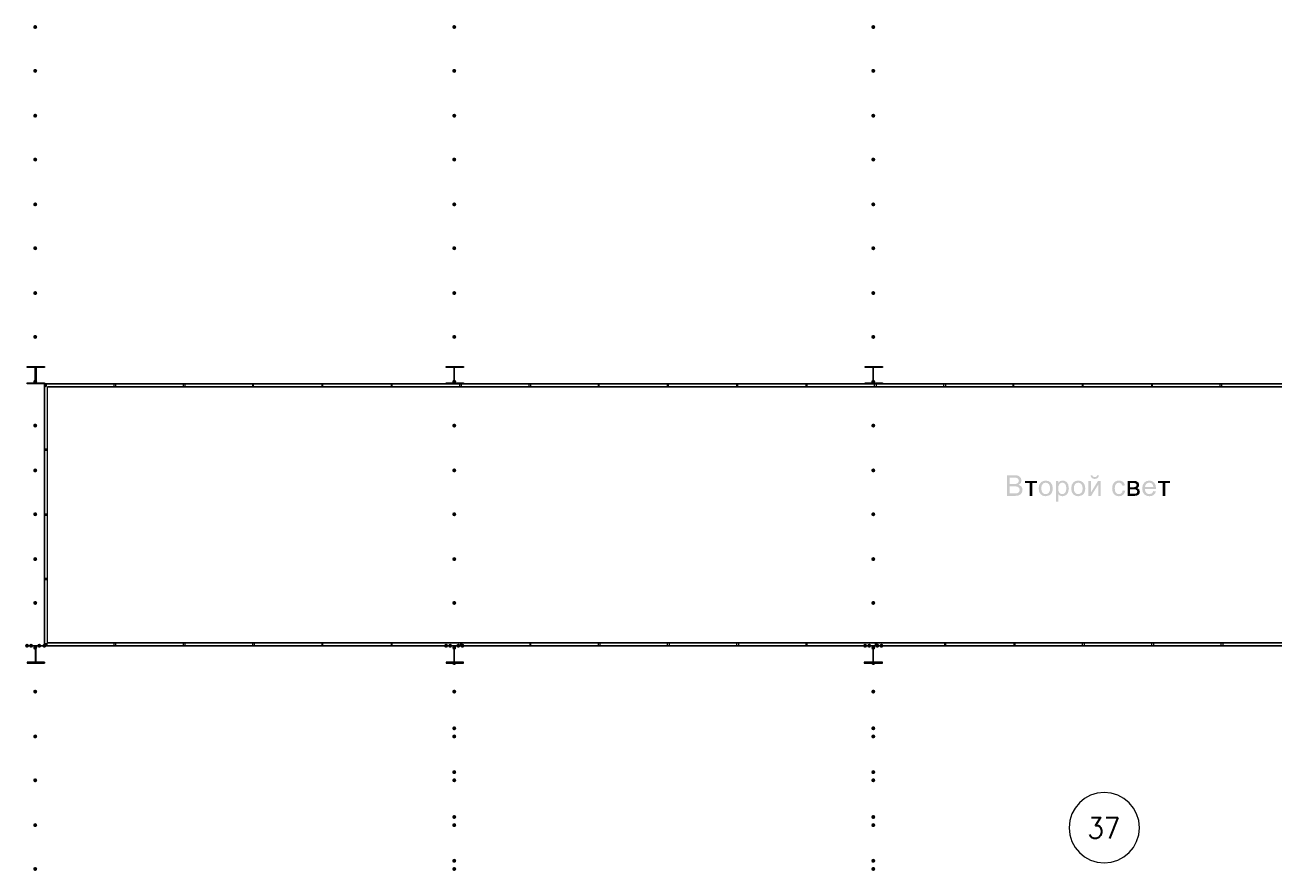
# Model space of a CAD drawing. Header units: millimetres. Extents: x 0 to 420, y 0 to 297.
# Drawn here: x 277.6 to 329.5, y 149.1 to 184.2 of the extents above; entities that cross this region are included whole.
import ezdxf

# ---------------------------------------------------------------- set-up
doc = ezdxf.new("R2010")
doc.units = ezdxf.units.MM
doc.styles.get("Standard").update_dxf_attribs({"font": 'STANDARD'})

msp = doc.modelspace()

# ---------------------------------------------------------------- hatches: boundary and pattern name
for points in [[(278.087667, 184.15), (278.062796, 184.090204), (278.003, 184.065333), (277.943204, 184.090204), (277.918333, 184.15), (277.943204, 184.209796), (278.003, 184.234667), (278.062796, 184.209796)], [(295.486667, 184.15), (295.461796, 184.090204), (295.402, 184.065333), (295.342204, 184.090204), (295.317333, 184.15), (295.342204, 184.209796), (295.402, 184.234667), (295.461796, 184.209796)], [(312.885667, 184.15), (312.860796, 184.090204), (312.801, 184.065333), (312.741204, 184.090204), (312.716333, 184.15), (312.741204, 184.209796), (312.801, 184.234667), (312.860796, 184.209796)], [(278.087667, 182.329667), (278.062796, 182.269871), (278.003, 182.245), (277.943204, 182.269871), (277.918333, 182.329667), (277.943204, 182.389462), (278.003, 182.414333), (278.062796, 182.389463)], [(295.486667, 182.329667), (295.461796, 182.269871), (295.402, 182.245), (295.342204, 182.269871), (295.317333, 182.329667), (295.342204, 182.389462), (295.402, 182.414333), (295.461796, 182.389463)], [(312.885667, 182.329667), (312.860796, 182.269871), (312.801, 182.245), (312.741204, 182.269871), (312.716333, 182.329667), (312.741204, 182.389462), (312.801, 182.414333), (312.860796, 182.389463)], [(278.087667, 180.467), (278.062796, 180.407204), (278.003, 180.382333), (277.943204, 180.407204), (277.918333, 180.467), (277.943204, 180.526796), (278.003, 180.551667), (278.062796, 180.526796)], [(295.486667, 180.467), (295.461796, 180.407204), (295.402, 180.382333), (295.342204, 180.407204), (295.317333, 180.467), (295.342204, 180.526796), (295.402, 180.551667), (295.461796, 180.526796)], [(312.885667, 180.467), (312.860796, 180.407204), (312.801, 180.382333), (312.741204, 180.407204), (312.716333, 180.467), (312.741204, 180.526796), (312.801, 180.551667), (312.860796, 180.526796)], [(278.087667, 178.646667), (278.062796, 178.586871), (278.003, 178.562), (277.943204, 178.586871), (277.918333, 178.646667), (277.943204, 178.706462), (278.003, 178.731333), (278.062796, 178.706463)], [(295.486667, 178.646667), (295.461796, 178.586871), (295.402, 178.562), (295.342204, 178.586871), (295.317333, 178.646667), (295.342204, 178.706462), (295.402, 178.731333), (295.461796, 178.706463)], [(312.885667, 178.646667), (312.860796, 178.586871), (312.801, 178.562), (312.741204, 178.586871), (312.716333, 178.646667), (312.741204, 178.706462), (312.801, 178.731333), (312.860796, 178.706463)], [(278.087667, 176.784), (278.062796, 176.724204), (278.003, 176.699333), (277.943204, 176.724204), (277.918333, 176.784), (277.943204, 176.843796), (278.003, 176.868667), (278.062796, 176.843796)], [(295.486667, 176.784), (295.461796, 176.724204), (295.402, 176.699333), (295.342204, 176.724204), (295.317333, 176.784), (295.342204, 176.843796), (295.402, 176.868667), (295.461796, 176.843796)], [(312.885667, 176.784), (312.860796, 176.724204), (312.801, 176.699333), (312.741204, 176.724204), (312.716333, 176.784), (312.741204, 176.843796), (312.801, 176.868667), (312.860796, 176.843796)], [(278.087667, 174.963667), (278.062796, 174.903871), (278.003, 174.879), (277.943204, 174.903871), (277.918333, 174.963667), (277.943204, 175.023462), (278.003, 175.048333), (278.062796, 175.023463)], [(295.486667, 174.963667), (295.461796, 174.903871), (295.402, 174.879), (295.342204, 174.903871), (295.317333, 174.963667), (295.342204, 175.023462), (295.402, 175.048333), (295.461796, 175.023463)], [(312.885667, 174.963667), (312.860796, 174.903871), (312.801, 174.879), (312.741204, 174.903871), (312.716333, 174.963667), (312.741204, 175.023462), (312.801, 175.048333), (312.860796, 175.023463)], [(278.087667, 173.101), (278.062796, 173.041204), (278.003, 173.016333), (277.943204, 173.041204), (277.918333, 173.101), (277.943204, 173.160796), (278.003, 173.185667), (278.062796, 173.160796)], [(295.486667, 173.101), (295.461796, 173.041204), (295.402, 173.016333), (295.342204, 173.041204), (295.317333, 173.101), (295.342204, 173.160796), (295.402, 173.185667), (295.461796, 173.160796)], [(312.885667, 173.101), (312.860796, 173.041204), (312.801, 173.016333), (312.741204, 173.041204), (312.716333, 173.101), (312.741204, 173.160796), (312.801, 173.185667), (312.860796, 173.160796)], [(278.087667, 171.280667), (278.062796, 171.220871), (278.003, 171.196), (277.943204, 171.220871), (277.918333, 171.280667), (277.943204, 171.340462), (278.003, 171.365333), (278.062796, 171.340463)], [(295.486667, 171.280667), (295.461796, 171.220871), (295.402, 171.196), (295.342204, 171.220871), (295.317333, 171.280667), (295.342204, 171.340462), (295.402, 171.365333), (295.461796, 171.340463)], [(312.885667, 171.280667), (312.860796, 171.220871), (312.801, 171.196), (312.741204, 171.220871), (312.716333, 171.280667), (312.741204, 171.340462), (312.801, 171.365333), (312.860796, 171.340463)], [(278.087667, 169.418), (278.062796, 169.358204), (278.003, 169.333333), (277.943204, 169.358204), (277.918333, 169.418), (277.943204, 169.477796), (278.003, 169.502667), (278.062796, 169.477796)], [(295.486667, 169.418), (295.461796, 169.358204), (295.402, 169.333333), (295.342204, 169.358204), (295.317333, 169.418), (295.342204, 169.477796), (295.402, 169.502667), (295.461796, 169.477796)], [(312.885667, 169.418), (312.860796, 169.358204), (312.801, 169.333333), (312.741204, 169.358204), (312.716333, 169.418), (312.741204, 169.477796), (312.801, 169.502667), (312.860796, 169.477796)], [(278.087667, 167.597667), (278.062796, 167.537871), (278.003, 167.513), (277.943204, 167.537871), (277.918333, 167.597667), (277.943204, 167.657462), (278.003, 167.682333), (278.062796, 167.657463)], [(295.486667, 167.597667), (295.461796, 167.537871), (295.402, 167.513), (295.342204, 167.537871), (295.317333, 167.597667), (295.342204, 167.657462), (295.402, 167.682333), (295.461796, 167.657463)], [(312.885667, 167.597667), (312.860796, 167.537871), (312.801, 167.513), (312.741204, 167.537871), (312.716333, 167.597667), (312.741204, 167.657462), (312.801, 167.682333), (312.860796, 167.657463)], [(278.087667, 165.735), (278.062796, 165.675204), (278.003, 165.650333), (277.943204, 165.675204), (277.918333, 165.735), (277.943204, 165.794796), (278.003, 165.819667), (278.062796, 165.794796)], [(295.486667, 165.735), (295.461796, 165.675204), (295.402, 165.650333), (295.342204, 165.675204), (295.317333, 165.735), (295.342204, 165.794796), (295.402, 165.819667), (295.461796, 165.794796)], [(312.885667, 165.735), (312.860796, 165.675204), (312.801, 165.650333), (312.741204, 165.675204), (312.716333, 165.735), (312.741204, 165.794796), (312.801, 165.819667), (312.860796, 165.794796)], [(319.094319, 165.298437), (319.599783, 165.298437), (319.599783, 165.211345), (319.399692, 165.211345), (319.399692, 164.676666), (319.294961, 164.676666), (319.294961, 165.211345), (319.094319, 165.211345)], [(323.156784, 164.904318), (323.260413, 164.891089), (323.229889, 164.795246), (323.173321, 164.722968), (323.095186, 164.677355), (323.001341, 164.662334), (322.886413, 164.683074), (322.796289, 164.745568), (322.737998, 164.847267), (322.718568, 164.985347), (322.726836, 165.079742), (322.751641, 165.161735), (322.79374, 165.227537), (322.853616, 165.274735), (322.924654, 165.30326), (323.001893, 165.312768), (323.093946, 165.299953), (323.167808, 165.261505), (323.220725, 165.199494), (323.250491, 165.115985), (323.147965, 165.099999), (323.095599, 165.194257), (323.006302, 165.226228), (322.933886, 165.211827), (322.876767, 165.168901), (322.83956, 165.094832), (322.827157, 164.988103), (322.839146, 164.879789), (322.875113, 164.806202), (322.930235, 164.763551), (323.000239, 164.749426), (323.057221, 164.758935), (323.103867, 164.78746), (323.137767, 164.835554)], [(324.621647, 165.298437), (325.127111, 165.298437), (325.127111, 165.211345), (324.92702, 165.211345), (324.92702, 164.676666), (324.822289, 164.676666), (324.822289, 165.211345), (324.621647, 165.211345)], [(278.087667, 163.914667), (278.062796, 163.854871), (278.003, 163.83), (277.943204, 163.854871), (277.918333, 163.914667), (277.943204, 163.974462), (278.003, 163.999333), (278.062796, 163.974463)], [(295.486667, 163.914667), (295.461796, 163.854871), (295.402, 163.83), (295.342204, 163.854871), (295.317333, 163.914667), (295.342204, 163.974462), (295.402, 163.999333), (295.461796, 163.974463)], [(312.885667, 163.914667), (312.860796, 163.854871), (312.801, 163.83), (312.741204, 163.854871), (312.716333, 163.914667), (312.741204, 163.974462), (312.801, 163.999333), (312.860796, 163.974463)], [(278.087667, 162.052), (278.062796, 161.992204), (278.003, 161.967333), (277.943204, 161.992204), (277.918333, 162.052), (277.943204, 162.111796), (278.003, 162.136667), (278.062796, 162.111796)], [(295.486667, 162.052), (295.461796, 161.992204), (295.402, 161.967333), (295.342204, 161.992204), (295.317333, 162.052), (295.342204, 162.111796), (295.402, 162.136667), (295.461796, 162.111796)], [(312.885667, 162.052), (312.860796, 161.992204), (312.801, 161.967333), (312.741204, 161.992204), (312.716333, 162.052), (312.741204, 162.111796), (312.801, 162.136667), (312.860796, 162.111796)], [(278.087667, 160.231667), (278.062796, 160.171871), (278.003, 160.147), (277.943204, 160.171871), (277.918333, 160.231667), (277.943204, 160.291462), (278.003, 160.316333), (278.062796, 160.291463)], [(295.486667, 160.231667), (295.461796, 160.171871), (295.402, 160.147), (295.342204, 160.171871), (295.317333, 160.231667), (295.342204, 160.291462), (295.402, 160.316333), (295.461796, 160.291463)], [(312.885667, 160.231667), (312.860796, 160.171871), (312.801, 160.147), (312.741204, 160.171871), (312.716333, 160.231667), (312.741204, 160.291462), (312.801, 160.316333), (312.860796, 160.291463)], [(277.749, 158.453667), (277.724129, 158.393871), (277.664333, 158.369), (277.604537, 158.393871), (277.579667, 158.453667), (277.604537, 158.513462), (277.664333, 158.538333), (277.724129, 158.513463)], [(277.918333, 158.453667), (277.893462, 158.393871), (277.833667, 158.369), (277.773871, 158.393871), (277.749, 158.453667), (277.773871, 158.513462), (277.833667, 158.538333), (277.893462, 158.513463)], [(278.087667, 158.369), (278.062796, 158.309204), (278.003, 158.284333), (277.943204, 158.309204), (277.918333, 158.369), (277.943204, 158.428796), (278.003, 158.453667), (278.062796, 158.428796)], [(278.257, 158.453667), (278.232129, 158.393871), (278.172333, 158.369), (278.112538, 158.393871), (278.087667, 158.453667), (278.112537, 158.513462), (278.172333, 158.538333), (278.232129, 158.513463)], [(278.468667, 158.453667), (278.443796, 158.393871), (278.384, 158.369), (278.324204, 158.393871), (278.299333, 158.453667), (278.324204, 158.513462), (278.384, 158.538333), (278.443796, 158.513463)], [(295.148, 158.453667), (295.123129, 158.393871), (295.063333, 158.369), (295.003537, 158.393871), (294.978667, 158.453667), (295.003537, 158.513462), (295.063333, 158.538333), (295.123129, 158.513463)], [(295.317333, 158.453667), (295.292462, 158.393871), (295.232667, 158.369), (295.172871, 158.393871), (295.148, 158.453667), (295.172871, 158.513462), (295.232667, 158.538333), (295.292462, 158.513463)], [(295.486667, 158.369), (295.461796, 158.309204), (295.402, 158.284333), (295.342204, 158.309204), (295.317333, 158.369), (295.342204, 158.428796), (295.402, 158.453667), (295.461796, 158.428796)], [(295.656, 158.453667), (295.631129, 158.393871), (295.571333, 158.369), (295.511538, 158.393871), (295.486667, 158.453667), (295.511537, 158.513462), (295.571333, 158.538333), (295.631129, 158.513463)], [(295.825333, 158.453667), (295.800462, 158.393871), (295.740667, 158.369), (295.680871, 158.393871), (295.656, 158.453667), (295.680871, 158.513462), (295.740667, 158.538333), (295.800462, 158.513463)], [(312.547, 158.453667), (312.522129, 158.393871), (312.462333, 158.369), (312.402537, 158.393871), (312.377667, 158.453667), (312.402537, 158.513462), (312.462333, 158.538333), (312.522129, 158.513463)], [(312.716333, 158.453667), (312.691462, 158.393871), (312.631667, 158.369), (312.571871, 158.393871), (312.547, 158.453667), (312.571871, 158.513462), (312.631667, 158.538333), (312.691462, 158.513463)], [(312.885667, 158.369), (312.860796, 158.309204), (312.801, 158.284333), (312.741204, 158.309204), (312.716333, 158.369), (312.741204, 158.428796), (312.801, 158.453667), (312.860796, 158.428796)], [(313.055, 158.453667), (313.030129, 158.393871), (312.970333, 158.369), (312.910538, 158.393871), (312.885667, 158.453667), (312.910537, 158.513462), (312.970333, 158.538333), (313.030129, 158.513463)], [(313.224333, 158.453667), (313.199462, 158.393871), (313.139667, 158.369), (313.079871, 158.393871), (313.055, 158.453667), (313.079871, 158.513462), (313.139667, 158.538333), (313.199462, 158.513463)], [(295.486667, 157.734), (295.461796, 157.674204), (295.402, 157.649333), (295.342204, 157.674204), (295.317333, 157.734), (295.342204, 157.793796), (295.402, 157.818667), (295.461796, 157.793796)], [(312.885667, 157.734), (312.860796, 157.674204), (312.801, 157.649333), (312.741204, 157.674204), (312.716333, 157.734), (312.741204, 157.793796), (312.801, 157.818667), (312.860796, 157.793796)], [(278.087667, 156.548667), (278.062796, 156.488871), (278.003, 156.464), (277.943204, 156.488871), (277.918333, 156.548667), (277.943204, 156.608462), (278.003, 156.633333), (278.062796, 156.608463)], [(295.486667, 156.548667), (295.461796, 156.488871), (295.402, 156.464), (295.342204, 156.488871), (295.317333, 156.548667), (295.342204, 156.608462), (295.402, 156.633333), (295.461796, 156.608463)], [(312.885667, 156.548667), (312.860796, 156.488871), (312.801, 156.464), (312.741204, 156.488871), (312.716333, 156.548667), (312.741204, 156.608462), (312.801, 156.633333), (312.860796, 156.608463)], [(278.087667, 154.686), (278.062796, 154.626204), (278.003, 154.601333), (277.943204, 154.626204), (277.918333, 154.686), (277.943204, 154.745796), (278.003, 154.770667), (278.062796, 154.745796)], [(295.486667, 155.024667), (295.461796, 154.964871), (295.402, 154.94), (295.342204, 154.964871), (295.317333, 155.024667), (295.342204, 155.084462), (295.402, 155.109333), (295.461796, 155.084463)], [(295.486667, 154.686), (295.461796, 154.626204), (295.402, 154.601333), (295.342204, 154.626204), (295.317333, 154.686), (295.342204, 154.745796), (295.402, 154.770667), (295.461796, 154.745796)], [(312.885667, 155.024667), (312.860796, 154.964871), (312.801, 154.94), (312.741204, 154.964871), (312.716333, 155.024667), (312.741204, 155.084462), (312.801, 155.109333), (312.860796, 155.084463)], [(312.885667, 154.686), (312.860796, 154.626204), (312.801, 154.601333), (312.741204, 154.626204), (312.716333, 154.686), (312.741204, 154.745796), (312.801, 154.770667), (312.860796, 154.745796)], [(295.486667, 153.204333), (295.461796, 153.144537), (295.402, 153.119667), (295.342204, 153.144537), (295.317333, 153.204333), (295.342204, 153.264129), (295.402, 153.289), (295.461796, 153.264129)], [(312.885667, 153.204333), (312.860796, 153.144537), (312.801, 153.119667), (312.741204, 153.144537), (312.716333, 153.204333), (312.741204, 153.264129), (312.801, 153.289), (312.860796, 153.264129)], [(278.087667, 152.865667), (278.062796, 152.805871), (278.003, 152.781), (277.943204, 152.805871), (277.918333, 152.865667), (277.943204, 152.925462), (278.003, 152.950333), (278.062796, 152.925463)], [(295.486667, 152.865667), (295.461796, 152.805871), (295.402, 152.781), (295.342204, 152.805871), (295.317333, 152.865667), (295.342204, 152.925462), (295.402, 152.950333), (295.461796, 152.925463)], [(312.885667, 152.865667), (312.860796, 152.805871), (312.801, 152.781), (312.741204, 152.805871), (312.716333, 152.865667), (312.741204, 152.925462), (312.801, 152.950333), (312.860796, 152.925463)], [(278.087667, 151.003), (278.062796, 150.943204), (278.003, 150.918333), (277.943204, 150.943204), (277.918333, 151.003), (277.943204, 151.062796), (278.003, 151.087667), (278.062796, 151.062796)], [(295.486667, 151.341667), (295.461796, 151.281871), (295.402, 151.257), (295.342204, 151.281871), (295.317333, 151.341667), (295.342204, 151.401462), (295.402, 151.426333), (295.461796, 151.401463)], [(295.486667, 151.003), (295.461796, 150.943204), (295.402, 150.918333), (295.342204, 150.943204), (295.317333, 151.003), (295.342204, 151.062796), (295.402, 151.087667), (295.461796, 151.062796)], [(312.885667, 151.341667), (312.860796, 151.281871), (312.801, 151.257), (312.741204, 151.281871), (312.716333, 151.341667), (312.741204, 151.401462), (312.801, 151.426333), (312.860796, 151.401463)], [(312.885667, 151.003), (312.860796, 150.943204), (312.801, 150.918333), (312.741204, 150.943204), (312.716333, 151.003), (312.741204, 151.062796), (312.801, 151.087667), (312.860796, 151.062796)], [(295.486667, 149.521333), (295.461796, 149.461537), (295.402, 149.436667), (295.342204, 149.461537), (295.317333, 149.521333), (295.342204, 149.581129), (295.402, 149.606), (295.461796, 149.581129)], [(312.885667, 149.521333), (312.860796, 149.461537), (312.801, 149.436667), (312.741204, 149.461537), (312.716333, 149.521333), (312.741204, 149.581129), (312.801, 149.606), (312.860796, 149.581129)], [(278.087667, 149.182667), (278.062796, 149.122871), (278.003, 149.098), (277.943204, 149.122871), (277.918333, 149.182667), (277.943204, 149.242462), (278.003, 149.267333), (278.062796, 149.242463)], [(295.486667, 149.182667), (295.461796, 149.122871), (295.402, 149.098), (295.342204, 149.122871), (295.317333, 149.182667), (295.342204, 149.242462), (295.402, 149.267333), (295.461796, 149.242463)], [(312.885667, 149.182667), (312.860796, 149.122871), (312.801, 149.098), (312.741204, 149.122871), (312.716333, 149.182667), (312.741204, 149.242462), (312.801, 149.267333), (312.860796, 149.242463)]]:
    msp.add_hatch(color=7).paths.add_polyline_path(points, flags=0)
h = msp.add_hatch(color=7)
h.paths.add_polyline_path([(318.349644, 164.676666), (318.349644, 165.535459), (318.672105, 165.535459), (318.760437, 165.528845), (318.829752, 165.509001), (318.922908, 165.429075), (318.956532, 165.315525), (318.926766, 165.211896), (318.836367, 165.133623), (318.905338, 165.102342), (318.956532, 165.055351), (318.987813, 164.995544), (318.998424, 164.925815), (318.972517, 164.813367), (318.909678, 164.733441), (318.815421, 164.690998), (318.677066, 164.676666)], flags=0)
h.paths.add_polyline_path([(318.463745, 165.174413), (318.648954, 165.174413), (318.71379, 165.176894), (318.757543, 165.184335), (318.822586, 165.22733), (318.844635, 165.302295), (318.82424, 165.377261), (318.765811, 165.421909), (318.714135, 165.430866), (318.635173, 165.434036), (318.463745, 165.434036)], flags=0)
h.paths.add_polyline_path([(318.463745, 164.77809), (318.677066, 164.77809), (318.754787, 164.781948), (318.81983, 164.80565), (318.863376, 164.853055), (318.880464, 164.925815), (318.855659, 165.009049), (318.787309, 165.058658), (318.734047, 165.069338), (318.662183, 165.07299), (318.463745, 165.07299)], flags=0)
h = msp.add_hatch(color=7)
h.paths.add_polyline_path([(319.668335, 164.987551), (319.692382, 165.138033), (319.764798, 165.243867), (319.853268, 165.295474), (319.959928, 165.312768), (320.076441, 165.291684), (320.16939, 165.228433), (320.230437, 165.128318), (320.250969, 164.996371), (320.241943, 164.888815), (320.21514, 164.807304), (320.170837, 164.746188), (320.11041, 164.700368), (319.959928, 164.662334), (319.841761, 164.683143), (319.748812, 164.746119), (319.688316, 164.848232)], flags=0)
h.paths.add_polyline_path([(319.776924, 164.987551), (319.789809, 164.882889), (319.828739, 164.808406), (319.887512, 164.764034), (319.959928, 164.749426), (320.031861, 164.764309), (320.090566, 164.808958), (320.129771, 164.884474), (320.142931, 164.99141), (320.129771, 165.092627), (320.090566, 165.166145), (320.031448, 165.210794), (319.959928, 165.225676), (319.887512, 165.210794), (319.828739, 165.166145), (319.789809, 165.091731)], flags=0)
h = msp.add_hatch(color=7)
h.paths.add_polyline_path([(320.382899, 164.438541), (320.382899, 165.298437), (320.479361, 165.298437), (320.479361, 165.217959), (320.555429, 165.289066), (320.659609, 165.312768), (320.73416, 165.302433), (320.799617, 165.271427), (320.853085, 165.221818), (320.89167, 165.155672), (320.923089, 164.992512), (320.888914, 164.820533), (320.846677, 164.752734), (320.789144, 164.703124), (320.722172, 164.672601), (320.651892, 164.662334), (320.557634, 164.684383), (320.488732, 164.741158), (320.488732, 164.438541)], flags=0)
h.paths.add_polyline_path([(320.47881, 164.984244), (320.490868, 164.879582), (320.527317, 164.806753), (320.580647, 164.76362), (320.644726, 164.749426), (320.710045, 164.764034), (320.765442, 164.808406), (320.802925, 164.884199), (320.815602, 164.993064), (320.803269, 165.096485), (320.766544, 165.170555), (320.712663, 165.215203), (320.649687, 165.230086), (320.586021, 165.214377), (320.530624, 165.167248), (320.491695, 165.090009)], flags=0)
h = msp.add_hatch(color=7)
h.paths.add_polyline_path([(321.01919, 164.987551), (321.043236, 165.138033), (321.115652, 165.243867), (321.204122, 165.295474), (321.310782, 165.312768), (321.427296, 165.291684), (321.520244, 165.228433), (321.581291, 165.128318), (321.601824, 164.996371), (321.592798, 164.888815), (321.565995, 164.807304), (321.521691, 164.746188), (321.461264, 164.700368), (321.310782, 164.662334), (321.192616, 164.683143), (321.099667, 164.746119), (321.039171, 164.848232)], flags=0)
h.paths.add_polyline_path([(321.127779, 164.987551), (321.140664, 164.882889), (321.179593, 164.808406), (321.238367, 164.764034), (321.310782, 164.749426), (321.382716, 164.764309), (321.44142, 164.808958), (321.480626, 164.884474), (321.493786, 164.99141), (321.480626, 165.092627), (321.44142, 165.166145), (321.382303, 165.210794), (321.310782, 165.225676), (321.238367, 165.210794), (321.179593, 165.166145), (321.140664, 165.091731)], flags=0)
h = msp.add_hatch(color=7)
h.paths.add_polyline_path([(321.733753, 165.298437), (321.839586, 165.298437), (321.839586, 164.824392), (322.131731, 165.298437), (322.245281, 165.298437), (322.245281, 164.676666), (322.139999, 164.676666), (322.139999, 165.147955), (321.847855, 164.676666), (321.733753, 164.676666)], flags=0)
h.paths.add_polyline_path([(322.097004, 165.534357), (322.169213, 165.534357), (322.151092, 165.469382), (322.115194, 165.421358), (322.063104, 165.391868), (321.996132, 165.382222), (321.928677, 165.391868), (321.876518, 165.421358), (321.840689, 165.468969), (321.82305, 165.534357), (321.895259, 165.534357), (321.92723, 165.474275), (321.992824, 165.454982), (322.064482, 165.473723)], flags=0)
h = msp.add_hatch(color=7)
h.paths.add_polyline_path([(323.35904, 165.298437), (323.601574, 165.298437), (323.67964, 165.294716), (323.734968, 165.283554), (323.809934, 165.228984), (323.841353, 165.133623), (323.822612, 165.055902), (323.76749, 165.000781), (323.840251, 164.945659), (323.869465, 164.85085), (323.850379, 164.773404), (323.806075, 164.71911), (323.735382, 164.687139), (323.639057, 164.676666), (323.35904, 164.676666)], flags=0)
h.paths.add_polyline_path([(323.464322, 165.03661), (323.57677, 165.03661), (323.633338, 165.038332), (323.668823, 165.043775), (323.714022, 165.072439), (323.734417, 165.123702), (323.72546, 165.165112), (323.699139, 165.192052), (323.652011, 165.206453), (323.580077, 165.211345), (323.464322, 165.211345)], flags=0)
h.paths.add_polyline_path([(323.464322, 164.763207), (323.603228, 164.763207), (323.678469, 164.768306), (323.725598, 164.784153), (323.751091, 164.812334), (323.760876, 164.855811), (323.741583, 164.910933), (323.691422, 164.943454), (323.591652, 164.950069), (323.464322, 164.950069)], flags=0)
h = msp.add_hatch(color=7)
h.paths.add_polyline_path([(324.429084, 164.876757), (324.538225, 164.863528), (324.501018, 164.778641), (324.442313, 164.715251), (324.363007, 164.675564), (324.264271, 164.662334), (324.14197, 164.683143), (324.048194, 164.746119), (323.988181, 164.847405), (323.968268, 164.98259), (323.98825, 165.121497), (324.048745, 165.225676), (324.141763, 165.290927), (324.258758, 165.312768), (324.37162, 165.291409), (324.462157, 165.227881), (324.521688, 165.125424), (324.541532, 164.988654), (324.540981, 164.960542), (324.076857, 164.960542), (324.094221, 164.870005), (324.134735, 164.803446), (324.193371, 164.762793), (324.264822, 164.749426), (324.364041, 164.779743), (324.40049, 164.818948)], flags=0)
h.paths.add_polyline_path([(324.082921, 165.047634), (324.430186, 165.047634), (324.416544, 165.115847), (324.390499, 165.165043), (324.332208, 165.210931), (324.259861, 165.226228), (324.192888, 165.213894), (324.137491, 165.177169), (324.099044, 165.120463)], flags=0)

# ---------------------------------------------------------------- linework, layer by layer
at = {"color": 7, "lineweight": 0}
for points in [[(277.664333, 170.010667), (277.664333, 170.053)], [(277.833667, 170.010667), (277.833667, 170.053)], [(278.003, 169.333333), (278.003, 170.053)], [(278.172333, 170.010667), (278.172333, 170.053)], [(278.384, 170.010667), (278.384, 170.053)], [(295.063333, 170.010667), (295.063333, 170.053)], [(295.232667, 170.010667), (295.232667, 170.053)], [(295.402, 169.333333), (295.402, 170.053)], [(295.571333, 170.010667), (295.571333, 170.053)], [(295.740667, 170.010667), (295.740667, 170.053)], [(312.462333, 170.010667), (312.462333, 170.053)], [(312.631667, 170.010667), (312.631667, 170.053)], [(312.801, 169.333333), (312.801, 170.053)], [(312.970333, 170.010667), (312.970333, 170.053)], [(313.139667, 170.010667), (313.139667, 170.053)], [(277.664333, 169.333333), (277.664333, 169.375667)], [(277.833667, 169.333333), (277.833667, 169.375667)], [(278.172333, 169.333333), (278.172333, 169.375667)], [(278.384, 169.333333), (278.384, 169.375667)], [(364.49, 169.206333), (278.511, 169.206333), (364.49, 169.206333), (364.49, 158.453667), (364.617, 158.453667), (364.617, 169.333333), (278.384, 169.333333), (364.617, 169.333333)], [(278.384, 169.333333), (278.384, 158.453667)], [(278.384, 169.333333), (278.384, 158.453667)], [(364.49, 169.206333), (278.511, 169.206333), (364.49, 169.206333), (364.49, 158.453667), (364.617, 158.453667), (364.617, 169.333333), (278.384, 169.333333), (364.617, 169.333333)], [(278.384, 169.333333), (278.384, 158.453667)], [(278.384, 169.333333), (278.384, 158.453667)], [(278.511, 158.580667), (278.511, 169.206333)], [(278.511, 158.580667), (278.511, 169.206333)], [(278.511, 158.580667), (278.511, 169.206333)], [(278.511, 158.580667), (278.511, 169.206333)], [(295.063333, 169.333333), (295.063333, 169.375667)], [(295.232667, 169.333333), (295.232667, 169.375667)], [(295.571333, 169.333333), (295.571333, 169.375667)], [(295.740667, 169.333333), (295.740667, 169.375667)], [(312.462333, 169.333333), (312.462333, 169.375667)], [(312.631667, 169.333333), (312.631667, 169.375667)], [(312.970333, 169.333333), (312.970333, 169.375667)], [(313.139667, 169.333333), (313.139667, 169.375667)], [(278.003, 158.453667), (278.003, 157.734)], [(295.402, 158.453667), (295.402, 157.734)], [(312.801, 158.453667), (312.801, 157.734)], [(277.664333, 157.776333), (277.664333, 157.734)], [(277.833667, 157.776333), (277.833667, 157.734)], [(278.172333, 157.776333), (278.172333, 157.734)], [(278.384, 157.776333), (278.384, 157.734)], [(295.063333, 157.776333), (295.063333, 157.734)], [(295.232667, 157.776333), (295.232667, 157.734)], [(295.571333, 157.776333), (295.571333, 157.734)], [(295.740667, 157.776333), (295.740667, 157.734)], [(312.462333, 157.776333), (312.462333, 157.734)], [(312.631667, 157.776333), (312.631667, 157.734)], [(312.970333, 157.776333), (312.970333, 157.734)], [(313.139667, 157.776333), (313.139667, 157.734)], [(323.85, 150.897167), (323.820328, 151.19151), (323.735228, 151.465662), (323.600572, 151.713749), (323.422232, 151.929899), (323.206083, 152.108238), (322.957996, 152.242894), (322.683844, 152.327995), (322.3895, 152.357667), (322.095156, 152.327995), (321.821004, 152.242894), (321.572917, 152.108238), (321.356768, 151.929899), (321.178428, 151.713749), (321.043772, 151.465662), (320.958672, 151.19151), (320.929, 150.897167)], [(320.929, 150.897167), (320.958672, 150.602823), (321.043772, 150.328671), (321.178428, 150.080584), (321.356768, 149.864434), (321.572917, 149.686095), (321.821004, 149.551439), (322.095156, 149.466339), (322.3895, 149.436667), (322.683844, 149.466339), (322.957996, 149.551439), (323.206083, 149.686095), (323.422232, 149.864434), (323.600572, 150.080584), (323.735228, 150.328671), (323.820328, 150.602823), (323.85, 150.897167)]]:
    msp.add_lwpolyline(points, dxfattribs=at)
for points in [[(278.384, 169.333333), (277.664333, 169.333333), (277.664333, 169.375667), (278.003, 169.375667), (278.003, 170.010667), (277.664333, 170.010667), (277.664333, 170.053), (278.384, 170.053), (278.384, 170.010667), (278.045333, 170.010667), (278.045333, 169.375667), (278.384, 169.375667)], [(295.783, 169.333333), (295.063333, 169.333333), (295.063333, 169.375667), (295.402, 169.375667), (295.402, 170.010667), (295.063333, 170.010667), (295.063333, 170.053), (295.783, 170.053), (295.783, 170.010667), (295.402, 170.010667), (295.402, 169.375667), (295.783, 169.375667)], [(313.182, 169.333333), (312.462333, 169.333333), (312.462333, 169.375667), (312.801, 169.375667), (312.801, 170.010667), (312.462333, 170.010667), (312.462333, 170.053), (313.182, 170.053), (313.182, 170.010667), (312.801, 170.010667), (312.801, 169.375667), (313.182, 169.375667)], [(278.511, 158.580667), (364.617, 158.580667), (364.617, 158.453667), (278.384, 158.453667), (364.617, 158.453667), (364.617, 158.580667), (278.511, 158.580667), (278.511, 169.206333), (364.49, 169.206333), (364.49, 158.453667), (364.617, 158.453667), (364.617, 169.333333), (278.384, 169.333333), (278.384, 158.453667), (364.617, 158.453667), (364.617, 158.580667)], [(278.384, 158.453667), (364.617, 158.453667), (364.617, 169.333333), (278.384, 169.333333)], [(364.617, 169.333333), (278.384, 169.333333), (278.384, 158.453667), (364.617, 158.453667)], [(278.426333, 169.333333), (278.426333, 169.291), (278.426333, 169.248667), (278.426333, 169.206333), (278.468667, 169.248667), (278.468667, 169.291), (278.468667, 169.333333)], [(281.347333, 169.206333), (281.347333, 169.333333), (281.262667, 169.333333), (281.262667, 169.206333)], [(284.226, 169.206333), (284.226, 169.333333), (284.141333, 169.333333), (284.141333, 169.206333)], [(287.062333, 169.206333), (287.062333, 169.333333), (287.02, 169.333333), (287.02, 169.206333)], [(289.941, 169.206333), (289.941, 169.333333), (289.898667, 169.333333), (289.898667, 169.206333)], [(292.819667, 169.206333), (292.819667, 169.333333), (292.777333, 169.333333), (292.777333, 169.206333)], [(295.698333, 169.206333), (295.698333, 169.333333), (295.613667, 169.333333), (295.613667, 169.206333)], [(298.577, 169.206333), (298.577, 169.333333), (298.492333, 169.333333), (298.492333, 169.206333)], [(301.413333, 169.206333), (301.413333, 169.333333), (301.371, 169.333333), (301.371, 169.206333)], [(304.292, 169.206333), (304.292, 169.333333), (304.249667, 169.333333), (304.249667, 169.206333)], [(307.170667, 169.206333), (307.170667, 169.333333), (307.128333, 169.333333), (307.128333, 169.206333)], [(310.049333, 169.206333), (310.049333, 169.333333), (310.007, 169.333333), (310.007, 169.206333)], [(312.928, 169.206333), (312.928, 169.333333), (312.843333, 169.333333), (312.843333, 169.206333)], [(315.806667, 169.206333), (315.806667, 169.333333), (315.722, 169.333333), (315.722, 169.206333)], [(318.643, 169.206333), (318.643, 169.333333), (318.600667, 169.333333), (318.600667, 169.206333)], [(321.521667, 169.206333), (321.521667, 169.333333), (321.479333, 169.333333), (321.479333, 169.206333)], [(324.400333, 169.206333), (324.400333, 169.333333), (324.358, 169.333333), (324.358, 169.206333)], [(327.279, 169.206333), (327.279, 169.333333), (327.194333, 169.333333), (327.194333, 169.206333)], [(278.511, 166.624), (278.384, 166.624), (278.384, 166.581667), (278.511, 166.581667)], [(278.511, 163.914667), (278.384, 163.914667), (278.384, 163.872333), (278.511, 163.872333)], [(278.511, 161.247667), (278.384, 161.247667), (278.384, 161.205333), (278.511, 161.205333)], [(278.384, 158.453667), (277.664333, 158.453667), (278.003, 158.453667), (278.003, 157.776333), (277.664333, 157.776333), (277.664333, 157.734), (278.384, 157.734), (278.384, 157.776333), (278.045333, 157.776333), (278.045333, 158.453667)], [(278.511, 158.580667), (364.617, 158.580667), (364.617, 158.453667), (278.384, 158.453667), (364.617, 158.453667), (364.617, 158.580667)], [(278.384, 158.538333), (278.384, 158.496), (278.426333, 158.496), (278.468667, 158.496), (278.511, 158.538333), (278.468667, 158.538333), (278.426333, 158.538333)], [(281.262667, 158.580667), (281.262667, 158.453667), (281.347333, 158.453667), (281.347333, 158.580667)], [(284.141333, 158.580667), (284.141333, 158.453667), (284.226, 158.453667), (284.226, 158.580667)], [(287.02, 158.580667), (287.02, 158.453667), (287.104667, 158.453667), (287.104667, 158.580667)], [(289.898667, 158.580667), (289.898667, 158.453667), (289.941, 158.453667), (289.941, 158.580667)], [(292.777333, 158.580667), (292.777333, 158.453667), (292.819667, 158.453667), (292.819667, 158.580667)], [(295.783, 158.453667), (295.063333, 158.453667), (295.402, 158.453667), (295.402, 157.776333), (295.063333, 157.776333), (295.063333, 157.734), (295.783, 157.734), (295.783, 157.776333), (295.402, 157.776333), (295.402, 158.453667)], [(295.656, 158.580667), (295.656, 158.453667), (295.698333, 158.453667), (295.698333, 158.580667)], [(298.534667, 158.580667), (298.534667, 158.453667), (298.577, 158.453667), (298.577, 158.580667)], [(301.371, 158.580667), (301.371, 158.453667), (301.455667, 158.453667), (301.455667, 158.580667)], [(304.249667, 158.580667), (304.249667, 158.453667), (304.334333, 158.453667), (304.334333, 158.580667)], [(307.128333, 158.580667), (307.128333, 158.453667), (307.213, 158.453667), (307.213, 158.580667)], [(310.007, 158.580667), (310.007, 158.453667), (310.049333, 158.453667), (310.049333, 158.580667)], [(313.182, 158.453667), (312.42, 158.453667), (312.801, 158.453667), (312.801, 157.776333), (312.42, 157.776333), (312.42, 157.734), (313.182, 157.734), (313.182, 157.776333), (312.801, 157.776333), (312.801, 158.453667)], [(312.885667, 158.580667), (312.885667, 158.453667), (312.928, 158.453667), (312.928, 158.580667)], [(315.764333, 158.580667), (315.764333, 158.453667), (315.806667, 158.453667), (315.806667, 158.580667)], [(318.643, 158.580667), (318.643, 158.453667), (318.685333, 158.453667), (318.685333, 158.580667)], [(321.479333, 158.580667), (321.479333, 158.453667), (321.564, 158.453667), (321.564, 158.580667)], [(324.358, 158.580667), (324.358, 158.453667), (324.442667, 158.453667), (324.442667, 158.580667)], [(327.236667, 158.580667), (327.236667, 158.453667), (327.321333, 158.453667), (327.321333, 158.580667)]]:
    msp.add_lwpolyline(points, close=True, dxfattribs=at)
at = {"color": 254, "lineweight": 0}
msp.add_lwpolyline([(364.617, 169.333333), (364.617, 158.453667), (278.384, 158.453667), (278.384, 169.333333)], close=True, dxfattribs=at)
at = {"color": 8, "lineweight": 0}
msp.add_lwpolyline([(278.384, 158.453667), (278.384, 169.333333), (364.617, 169.333333), (364.617, 158.453667)], close=True, dxfattribs=at)

# ---------------------------------------------------------------- texts
at = {"color": 7, "insert": (321.690993, 151.324701), "char_height": 0.872032, "width": 1.06581689, "attachment_point": 1}
msp.add_mtext('37', dxfattribs=at)

doc.saveas('drawing.dxf')
